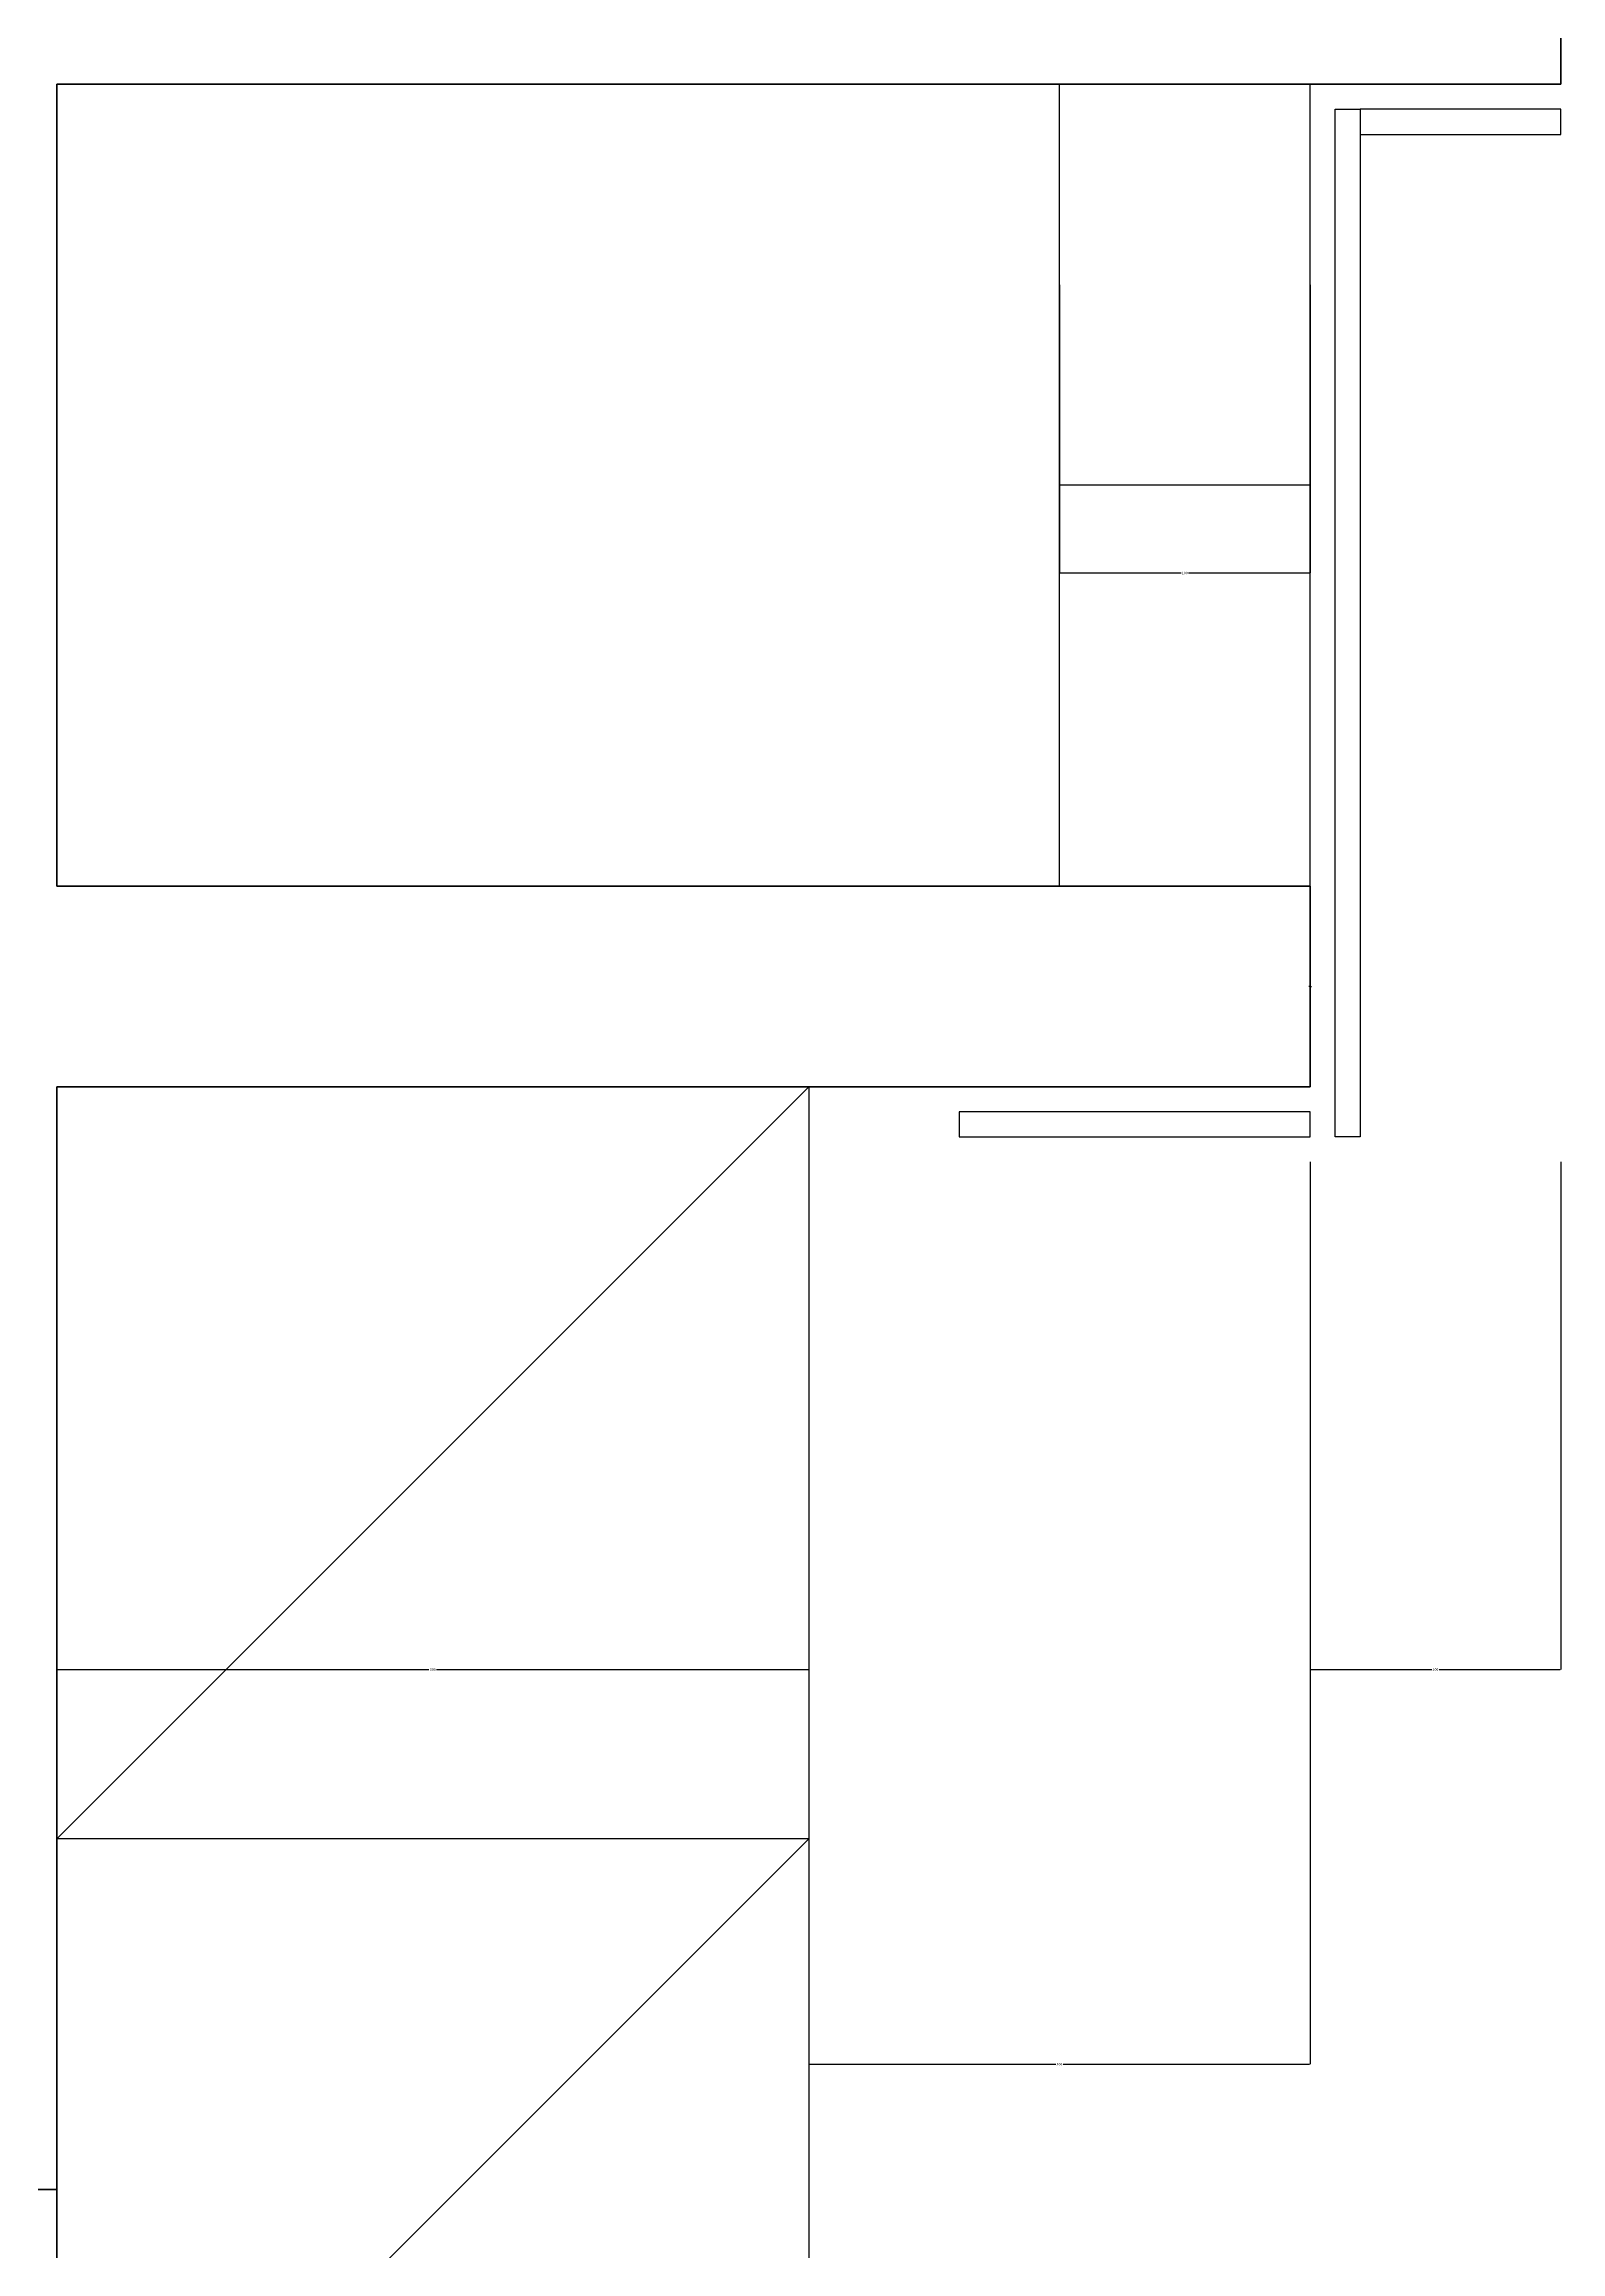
# Model space of a CAD drawing. Header units: metres. Extents: x 0 to 25594, y 0 to 38169.
# Drawn here: x 20805 to 21410, y 30065 to 30946 of the extents above; entities that cross this region are included whole.
import ezdxf

# ---------------------------------------------------------------- set-up
doc = ezdxf.new("R2010")
doc.units = ezdxf.units.M
for name, color, linetype in [('DIM', 126, 'Continuous'), ('DOOR', 4, 'Continuous'), ('L', 65, 'Continuous'), ('WALL', 7, 'Continuous'), ('WALL1', 7, 'Continuous')]:
    doc.layers.add(name, color=color, linetype=linetype)
doc.dimstyles.get("Standard").update_dxf_attribs({"dimtxt": 2.5, "dimasz": 2.5, "dimexe": 1.25, "dimexo": 0.625, "dimtad": 1, "dimcen": 2.5, "dimazin": 3, "dimtfac": 1, "dimtmove": 0, "dimatfit": 3})

# ---------------------------------------------------------------- blocks, each defined once
blk = doc.blocks.new('*D63')
for p, q in [((20810, 30500), (20810, 30297.5)), ((21110, 30500), (21110, 30297.5)), ((20810.25, 30297.5), (20958.5, 30297.5)), ((20961.5, 30297.5), (21109.75, 30297.5))]:
    blk.add_line(p, q)
at = {"layer": 'Defpoints'}
for p in [(20810, 30500), (21110, 30500), (20810, 30297.5)]:
    blk.add_point(p, dxfattribs=at)
at = {"layer": 'DIM', "insert": (20960, 30297.5), "char_height": 1, "attachment_point": 5}
blk.add_mtext('300', dxfattribs=at)
blk = doc.blocks.new('*D64')
for p, q in [((21110, 30500), (21110, 30140)), ((21310, 30500), (21310, 30140)), ((21110.25, 30140), (21208.5, 30140)), ((21211.5, 30140), (21309.75, 30140))]:
    blk.add_line(p, q)
at = {"layer": 'Defpoints'}
for p in [(21110, 30500), (21310, 30500), (21110, 30140)]:
    blk.add_point(p, dxfattribs=at)
at = {"layer": 'DIM', "insert": (21210, 30140), "char_height": 1, "attachment_point": 5}
blk.add_mtext('200', dxfattribs=at)
blk = doc.blocks.new('*D65')
for p, q in [((21310, 30500), (21310, 30297.5)), ((21410, 30500), (21410, 30297.5)), ((21310.25, 30297.5), (21358.5, 30297.5)), ((21361.5, 30297.5), (21409.75, 30297.5))]:
    blk.add_line(p, q)
at = {"layer": 'Defpoints'}
for p in [(21310, 30500), (21410, 30500), (21310, 30297.5)]:
    blk.add_point(p, dxfattribs=at)
at = {"layer": 'DIM', "insert": (21360, 30297.5), "char_height": 1, "attachment_point": 5}
blk.add_mtext('100', dxfattribs=at)
blk = doc.blocks.new('*D121')
for p, q in [((21310, 30610), (21310, 30570)), ((21309.75, 30570), (21309.5, 30570)), ((21310, 30530), (21310, 30570)), ((21310, 30570), (21310, 30570)), ((21310.25, 30570), (21310.5, 30570))]:
    blk.add_line(p, q)
at = {"layer": 'Defpoints'}
for p in [(21310, 30610), (21310, 30570), (21310, 30530)]:
    blk.add_point(p, dxfattribs=at)
at = {"layer": 'DIM', "insert": (21310, 30571.125), "char_height": 1, "attachment_point": 5}
blk.add_mtext('0', dxfattribs=at)
blk = doc.blocks.new('*D124')
for p, q in [((21210, 30850), (21210, 30735)), ((21310, 30850), (21310, 30735)), ((21210.25, 30735), (21258.5, 30735)), ((21261.5, 30735), (21309.75, 30735))]:
    blk.add_line(p, q)
at = {"layer": 'Defpoints'}
for p in [(21210, 30850), (21310, 30850), (21210, 30735)]:
    blk.add_point(p, dxfattribs=at)
at = {"layer": 'DIM', "insert": (21260, 30735), "char_height": 1, "attachment_point": 5}
blk.add_mtext('100', dxfattribs=at)

msp = doc.modelspace()

# ---------------------------------------------------------------- hatches: boundary and pattern name
at = {"layer": 'DOOR'}
h = msp.add_hatch(dxfattribs=at)
h.set_pattern_fill('ANSI31', scale=1500)
h.paths.add_polyline_path([(19160, 31080), (19160, 30930), (20170, 30930), (20170, 30090), (20810, 30090), (20810, 30530), (21110, 30530), (21310, 30530), (21310, 30610), (20810, 30610), (20810, 30930), (21410, 30930), (21410, 31080)])
h = msp.add_hatch(dxfattribs=at)
h.set_pattern_fill('AR-CONC', scale=80)
h.paths.add_polyline_path([(19160, 31080), (19160, 30930), (20170, 30930), (20170, 30090), (20810, 30090), (20810, 30530), (21110, 30530), (21310, 30530), (21310, 30610), (20810, 30610), (20810, 30930), (21410, 30930), (21410, 31080)])

# ---------------------------------------------------------------- linework, layer by layer
at = {"layer": 'DIM'}
for points in [[(19160, 31080), (21410, 31080), (21410, 30930), (20810, 30930), (20810, 30610), (21310, 30610), (21310, 30530), (20810, 30530), (20810, 30090), (20170, 30090), (20170, 30930), (19160, 30930)], [(21110, 30530), (21110, 29250)], [(20810, 30090), (20810, 29250)]]:
    msp.add_lwpolyline(points, dxfattribs=at)
at = {"layer": 'L'}
for p, q in [((21110, 30530), (20810, 30230)), ((21110, 30530), (20810, 30530)), ((21110, 30230), (20810, 30230)), ((21110, 30230), (20810, 29930)), ((21110, 30230), (20810, 30230))]:
    msp.add_line(p, q, dxfattribs=at)
for points in [[(21320, 30920), (21330, 30920), (21330, 30510), (21320, 30510)], [(21410, 30920), (21330, 30920), (21330, 30910), (21410, 30910)], [(21310, 30520), (21170, 30520), (21170, 30510), (21310, 30510)]]:
    msp.add_lwpolyline(points, close=True, dxfattribs=at)
at = {"layer": 'WALL'}
msp.add_line((21310, 30770), (21210, 30770), dxfattribs=at)
at = {"layer": 'WALL1'}
for p, q in [((21410, 30930), (21410, 31080)), ((21210, 30610), (21210, 30930)), ((21310, 30610), (21310, 30930)), ((21310, 30610), (20810, 30610)), ((21310, 30530), (21310, 30610)), ((20810, 30530), (21310, 30530)), ((21110, 30530), (21110, 29250)), ((20170, 30090), (20810, 30090))]:
    msp.add_line(p, q, dxfattribs=at)
for points in [[(20810, 30930), (21410, 30930)], [(20810, 30610), (20810, 30930)], [(20810, 29250), (20810, 30530)]]:
    msp.add_lwpolyline(points, dxfattribs=at)

# ---------------------------------------------------------------- dimensions: what is measured, and where the dimension line sits
at = {"layer": 'DIM'}
for base, p1, p2, picture, middle in [((21210, 30735), (21210, 30850), (21310, 30850), '*D124', (21260, 30735)), ((21310, 30570), (21310, 30530), (21310, 30610), '*D121', (21310, 30571.125)), ((20810, 30297.5), (20810, 30500), (21110, 30500), '*D63', (20960, 30297.5)), ((21110, 30140), (21110, 30500), (21310, 30500), '*D64', (21210, 30140)), ((21310, 30297.5), (21310, 30500), (21410, 30500), '*D65', (21360, 30297.5))]:
    dim = msp.add_linear_dim(base=base, p1=p1, p2=p2, dimstyle='Standard', dxfattribs=at)
    dim.commit()
    dim.dimension.update_dxf_attribs({"geometry": picture, "text_midpoint": middle})

doc.saveas('drawing.dxf')
